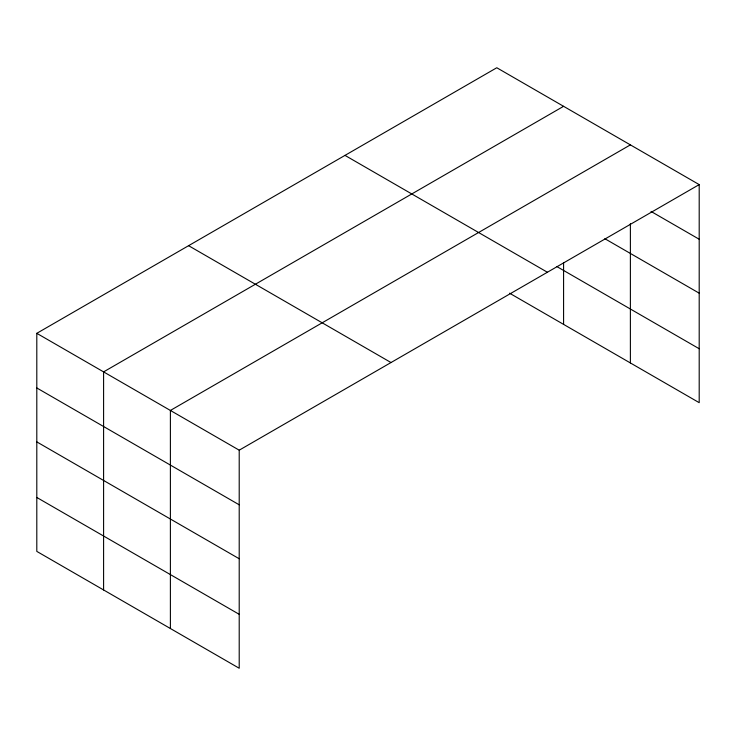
<?xml version="1.0" encoding="UTF-8"?>
<svg xmlns="http://www.w3.org/2000/svg" width="736" height="736" viewBox="0 0 736 736"><rect width="100%" height="100%" fill="white"/><g stroke="black" fill="none" stroke-linecap="round" stroke-linejoin="round"><path stroke-width="1.1" d="M36.8 333.325L239.209 450.184L239.209 668.251L36.8 551.393L36.8 333.325L496.791 67.749L699.2 184.607L699.2 402.675L509.56 293.195M563.583 106.315L103.592 371.882L103.592 589.959M630.384 144.872L170.393 410.449L170.393 628.516M239.209 450.184L699.2 184.607M651.029 211.434L699.2 239.246M604.845 238.703L699.2 293.176M556.71 266.478L699.2 348.744M344.991 155.388L547.4 272.246M188.6 245.686L391.009 362.544M36.8 387.955L239.209 504.813M36.8 441.894L239.209 558.753M36.8 497.462L239.209 614.321M630.384 223.606L630.384 362.949M563.583 262.513L563.583 324.383"/></g></svg>
